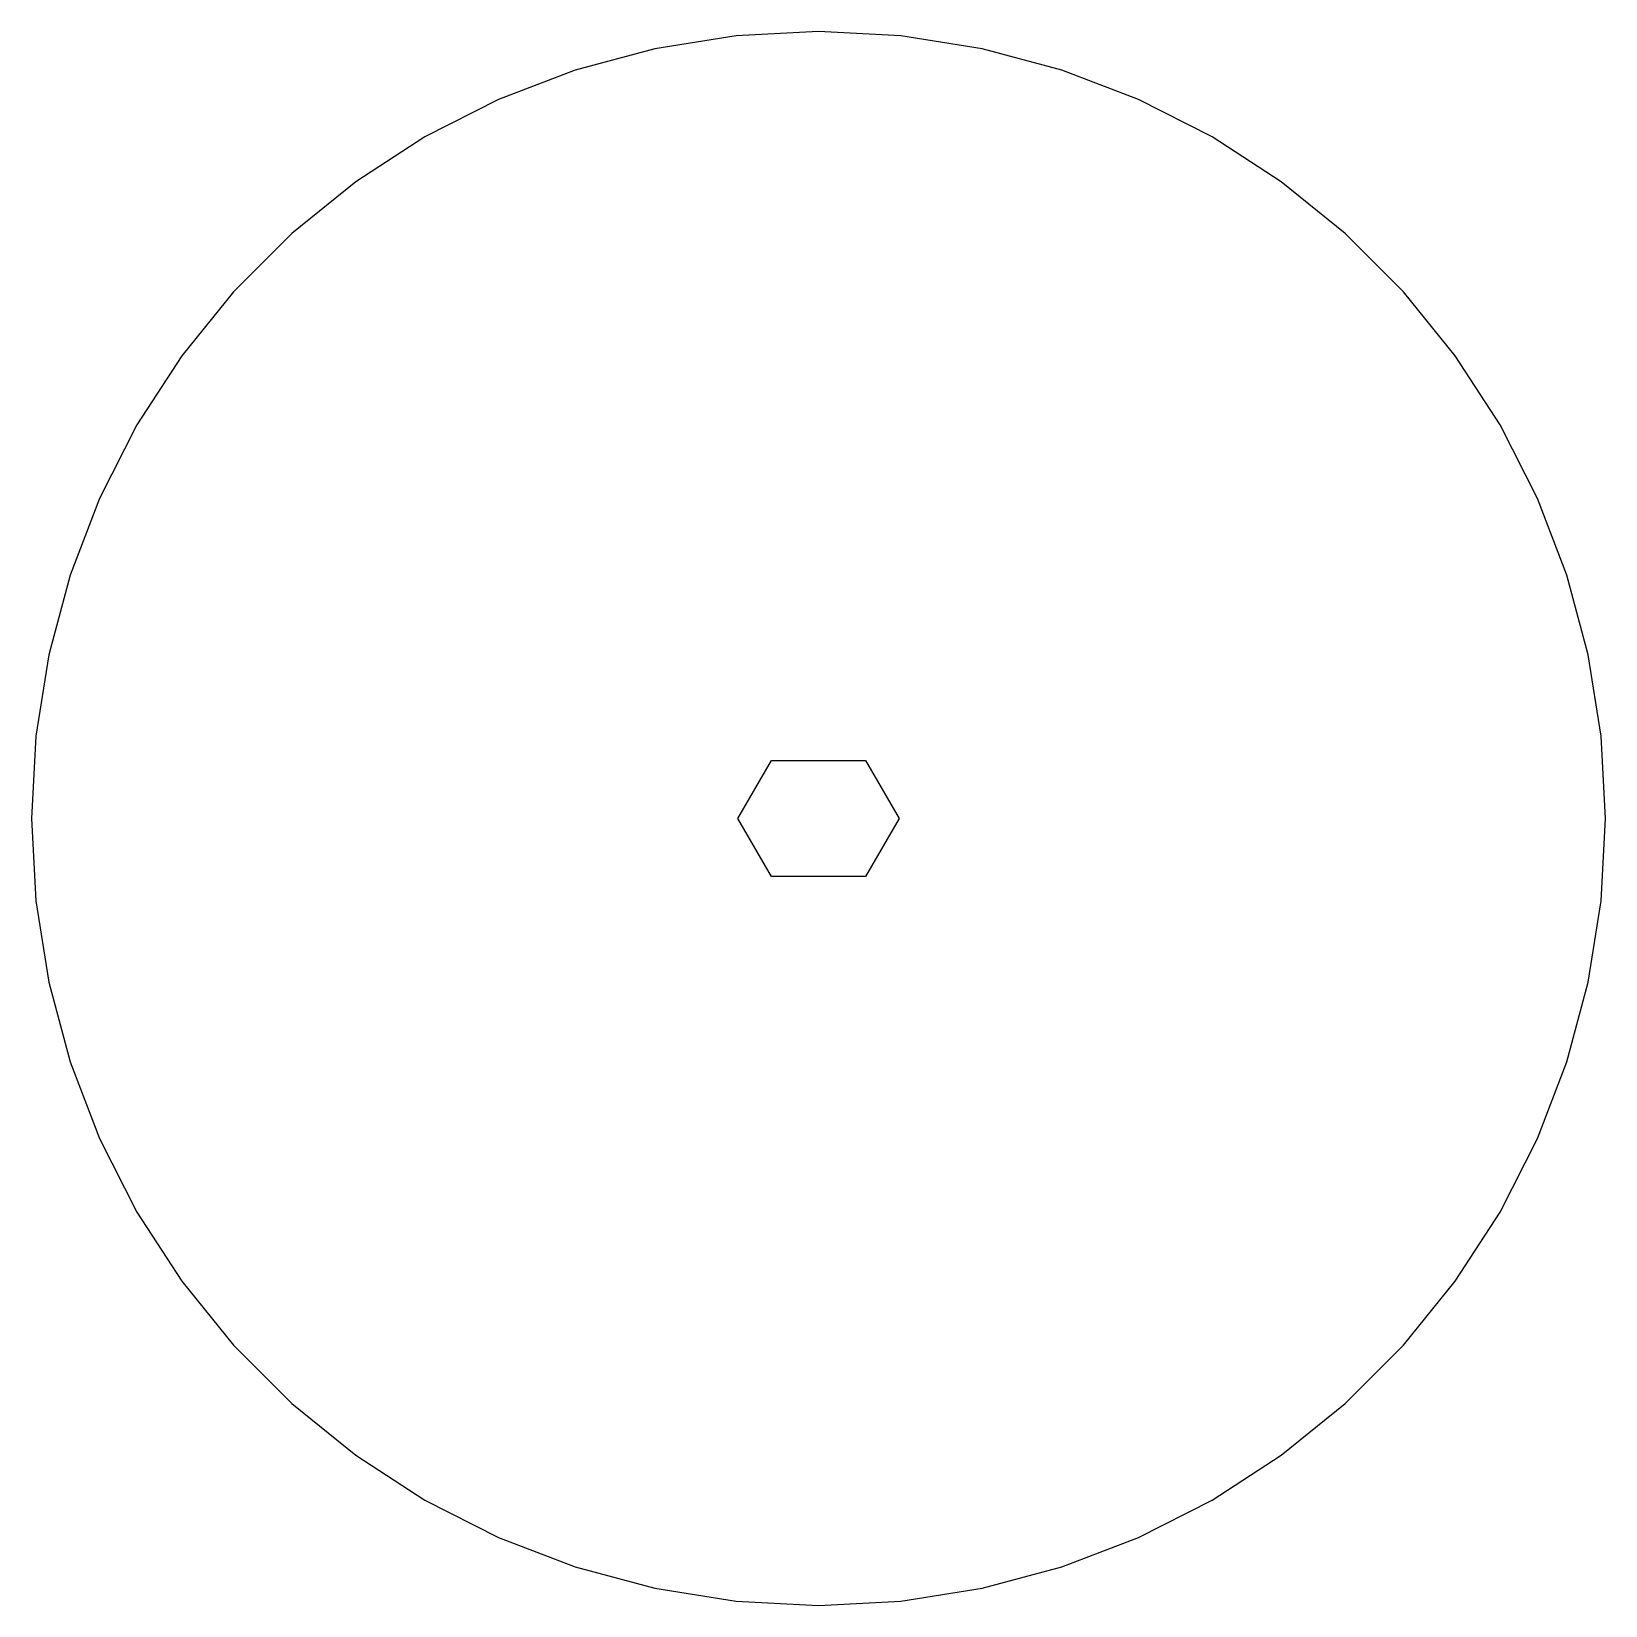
# Model space of a CAD drawing. Header units: metres. Extents: x -38.1 to 38.1, y -38.1 to 38.1.
import ezdxf

# ---------------------------------------------------------------- set-up
doc = ezdxf.new("R2010")
doc.units = ezdxf.units.M

msp = doc.modelspace()

# ---------------------------------------------------------------- linework, layer by layer
for p, q in [((0, 38.1), (-3.98253, 37.8913)), ((3.98253, 37.8913), (0, 38.1)), ((-3.98253, 37.8913), (-7.92143, 37.2674)), ((7.92143, 37.2674), (3.98253, 37.8913)), ((-7.92143, 37.2674), (-11.7735, 36.2352)), ((11.7735, 36.2352), (7.92143, 37.2674)), ((-11.7735, 36.2352), (-15.4967, 34.8061)), ((15.4967, 34.8061), (11.7735, 36.2352)), ((-15.4967, 34.8061), (-19.05, 32.9956)), ((19.05, 32.9956), (15.4967, 34.8061)), ((-19.05, 32.9956), (-22.3946, 30.8235)), ((22.3946, 30.8235), (19.05, 32.9956)), ((-22.3946, 30.8235), (-25.4939, 28.3138)), ((25.4939, 28.3138), (22.3946, 30.8235)), ((-25.4939, 28.3138), (-28.3138, 25.4939)), ((28.3138, 25.4939), (25.4939, 28.3138)), ((-28.3138, 25.4939), (-30.8235, 22.3946)), ((30.8235, 22.3946), (28.3138, 25.4939)), ((-30.8235, 22.3946), (-32.9956, 19.05)), ((32.9956, 19.05), (30.8235, 22.3946)), ((-32.9956, 19.05), (-34.8061, 15.4967)), ((34.8061, 15.4967), (32.9956, 19.05)), ((-34.8061, 15.4967), (-36.2352, 11.7735)), ((36.2352, 11.7735), (34.8061, 15.4967)), ((-36.2352, 11.7735), (-37.2674, 7.92143)), ((37.2674, 7.92143), (36.2352, 11.7735)), ((-37.2674, 7.92143), (-37.8913, 3.98253)), ((37.8913, 3.98253), (37.2674, 7.92143)), ((-37.8913, 3.98253), (-38.1, 0)), ((38.1, 0), (37.8913, 3.98253)), ((-3.89999, 0), (-2.27499, 2.81458)), ((-2.27499, 2.81458), (2.27499, 2.81458)), ((2.27499, 2.81458), (3.89999, 0)), ((-38.1, 0), (-37.8913, -3.98253)), ((-2.27499, -2.81458), (-3.89999, 0)), ((3.89999, 0), (2.27499, -2.81458)), ((37.8913, -3.98253), (38.1, 0)), ((2.27499, -2.81458), (-2.27499, -2.81458)), ((-37.8913, -3.98253), (-37.2674, -7.92143)), ((37.2674, -7.92143), (37.8913, -3.98253)), ((-37.2674, -7.92143), (-36.2352, -11.7735)), ((36.2352, -11.7735), (37.2674, -7.92143)), ((-36.2352, -11.7735), (-34.8061, -15.4967)), ((34.8061, -15.4967), (36.2352, -11.7735)), ((-34.8061, -15.4967), (-32.9956, -19.05)), ((32.9956, -19.05), (34.8061, -15.4967)), ((-32.9956, -19.05), (-30.8235, -22.3946)), ((30.8235, -22.3946), (32.9956, -19.05)), ((-30.8235, -22.3946), (-28.3138, -25.4939)), ((28.3138, -25.4939), (30.8235, -22.3946)), ((-28.3138, -25.4939), (-25.4939, -28.3138)), ((25.4939, -28.3138), (28.3138, -25.4939)), ((-25.4939, -28.3138), (-22.3946, -30.8235)), ((22.3946, -30.8235), (25.4939, -28.3138)), ((-22.3946, -30.8235), (-19.05, -32.9956)), ((19.05, -32.9956), (22.3946, -30.8235)), ((-19.05, -32.9956), (-15.4967, -34.8061)), ((15.4967, -34.8061), (19.05, -32.9956)), ((-15.4967, -34.8061), (-11.7735, -36.2352)), ((11.7735, -36.2352), (15.4967, -34.8061)), ((-11.7735, -36.2352), (-7.92143, -37.2674)), ((7.92143, -37.2674), (11.7735, -36.2352)), ((-7.92143, -37.2674), (-3.98253, -37.8913)), ((3.98253, -37.8913), (7.92143, -37.2674)), ((-3.98253, -37.8913), (0, -38.1)), ((0, -38.1), (3.98253, -37.8913))]:
    msp.add_line(p, q)

doc.saveas('drawing.dxf')
